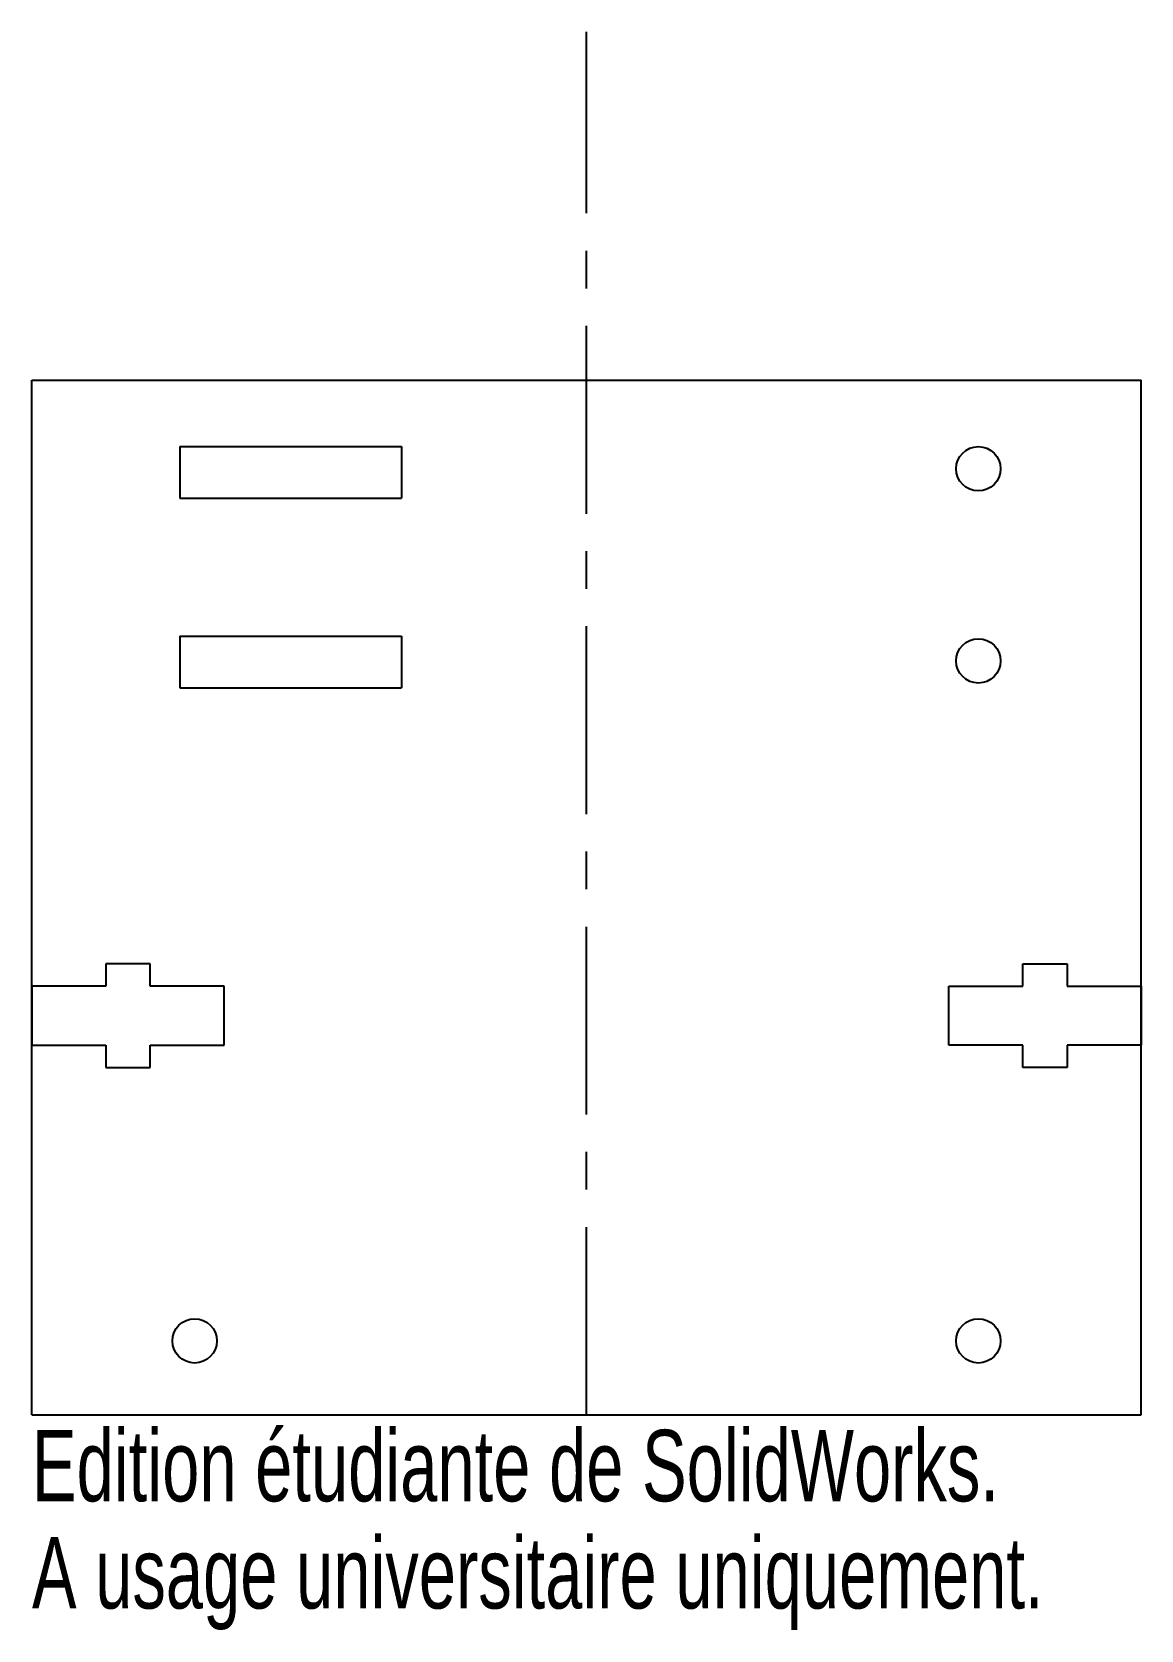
# Model space of a CAD drawing. Header units: millimetres. Extents: x 0 to 75, y -15 to 94.
import ezdxf

# ---------------------------------------------------------------- set-up
doc = ezdxf.new("R2010")
doc.units = ezdxf.units.MM
doc.linetypes.add('CENTERX2', pattern=[20.32, 12.7, -2.54, 2.54, -2.54])
doc.styles.add('SLDTEXTSTYLE0', font='TXT', dxfattribs={"width": 0.7})

msp = doc.modelspace()

# ---------------------------------------------------------------- linework, layer by layer
at = {"color": 7, "linetype": 'CENTERX2'}
msp.add_line((37.5, 0), (37.5, 93.55), dxfattribs=at)
at = {"color": 7, "linetype": 'Continuous'}
for p, q in [((0, 0), (0, 70)), ((0, 70), (75, 70)), ((75, 0), (75, 70)), ((10, 65.5), (25, 65.5)), ((10, 65.5), (10, 62)), ((25, 65.5), (25, 62)), ((10, 62), (25, 62)), ((10, 52.67), (25, 52.67)), ((10, 52.67), (10, 49.17)), ((25, 52.67), (25, 49.17)), ((10, 49.17), (25, 49.17)), ((5, 30.5), (5, 29)), ((8, 30.5), (5, 30.5)), ((8, 29), (8, 30.5)), ((67, 29), (67, 30.5)), ((67, 30.5), (70, 30.5)), ((70, 30.5), (70, 29)), ((0, 29), (0, 25)), ((5, 29), (0, 29)), ((13, 29), (8, 29)), ((13, 25), (13, 29)), ((62, 25), (62, 29)), ((62, 29), (67, 29)), ((70, 29), (75, 29)), ((75, 29), (75, 25)), ((0, 25), (5, 25)), ((5, 25), (5, 23.5)), ((8, 25), (13, 25)), ((8, 23.5), (8, 25)), ((67, 25), (62, 25)), ((67, 23.5), (67, 25)), ((75, 25), (70, 25)), ((70, 25), (70, 23.5)), ((5, 23.5), (8, 23.5)), ((70, 23.5), (67, 23.5)), ((0, 0), (75, 0))]:
    msp.add_line(p, q, dxfattribs=at)
for centre in [(64, 64), (64, 51), (11, 5), (64, 5)]:
    msp.add_circle(centre, 1.5, dxfattribs=at)

# ---------------------------------------------------------------- texts
at = {"color": 7, "linetype": 'Continuous', "char_height": 4.8336, "attachment_point": 1, "style": 'SLDTEXTSTYLE0'}
for s, insert in [('Edition étudiante de SolidWorks.', (0, -1.02)), ('A usage universitaire uniquement.', (0, -8.27))]:
    msp.add_mtext(s, dxfattribs=dict(at, insert=insert))

doc.saveas('drawing.dxf')
